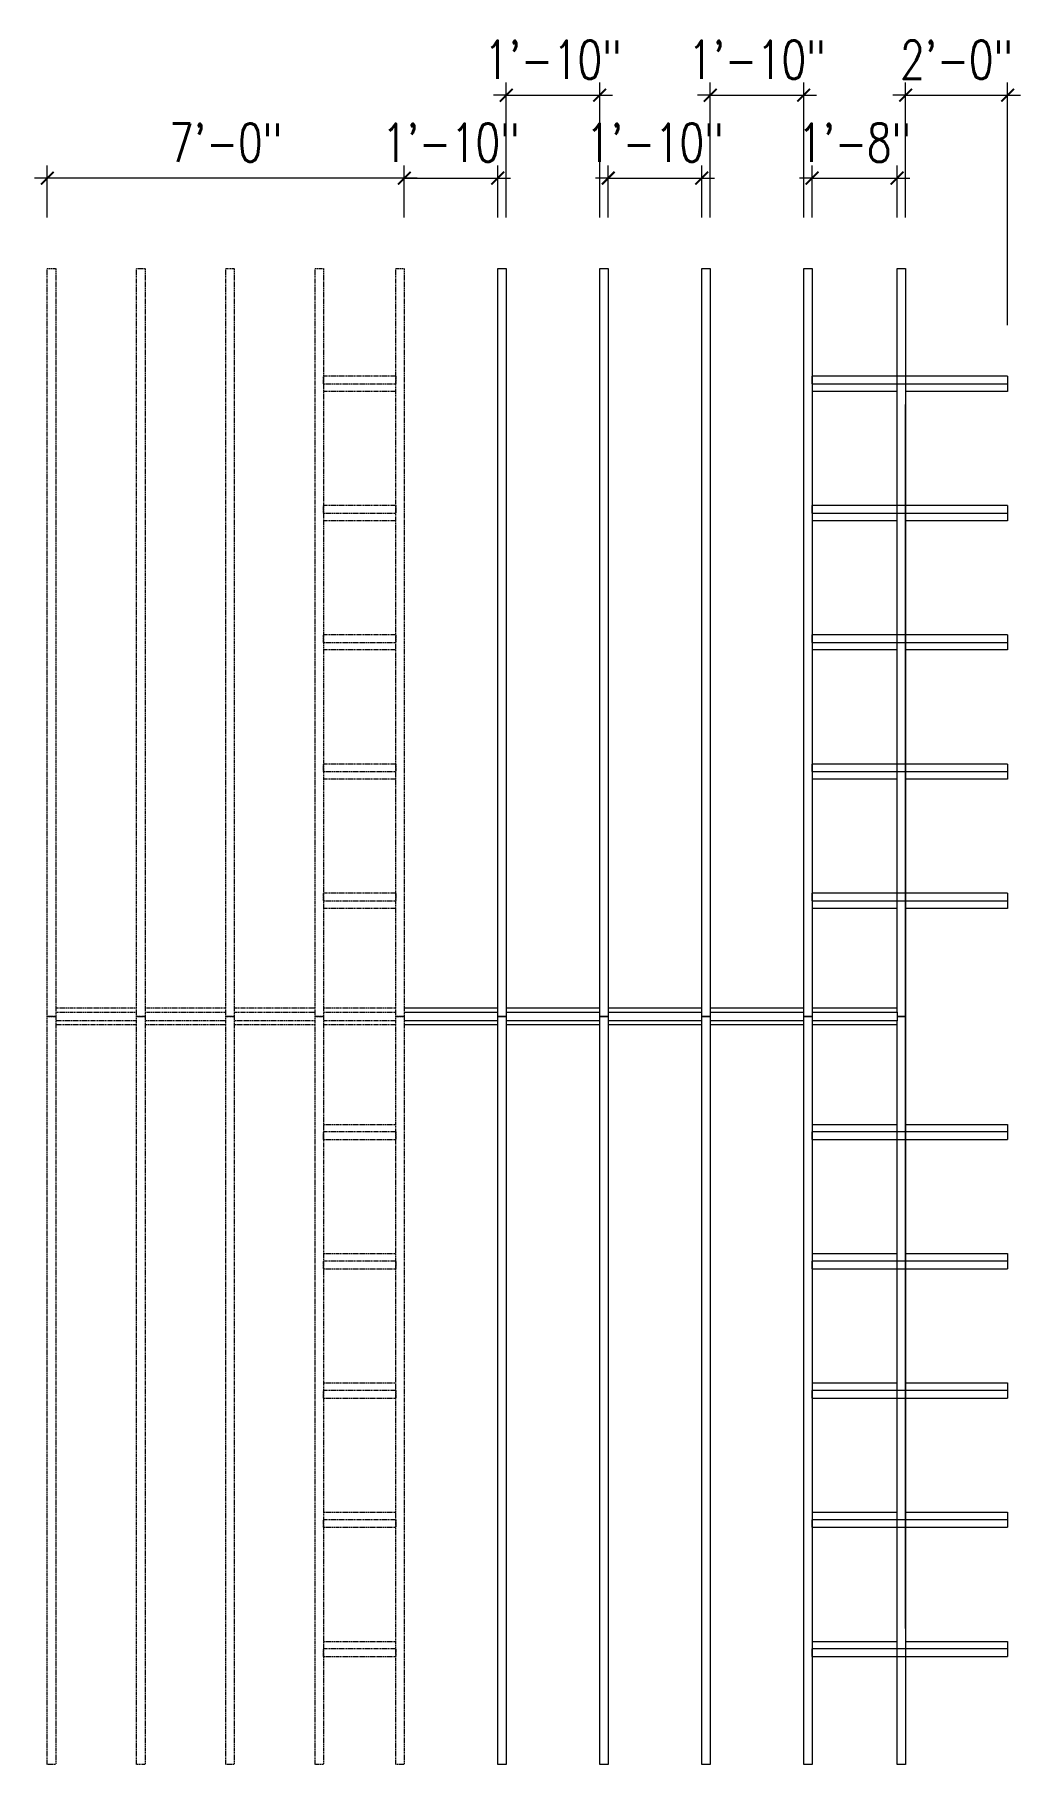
# Model space of a CAD drawing. Header units: inches. Extents: x -562 to 8953, y -6490 to -2066.
# Drawn here: x 3539.3 to 3771.3, y -5606.7 to -5199.6 of the extents above; entities that cross this region are included whole.
import ezdxf

# ---------------------------------------------------------------- set-up
doc = ezdxf.new("R2010")
doc.units = ezdxf.units.IN
doc.header["$MEASUREMENT"] = 0
doc.linetypes.add('Dash 1_16_', pattern=[0.125, 0.0625, -0.0625])
doc.layers.add('A-COLS', color=52, linetype='Continuous', lineweight=9)
doc.layers.add('Existing', color=9, linetype='Dash 1_16_', lineweight=0, transparency=0.3)
doc.styles.add('Arch-Dim', font='romans.shx', dxfattribs={"width": 0.75})
doc.dimstyles.new('Aec-Arch-I-48', dxfattribs={"dimscale": 48, "dimtxt": 0.1875, "dimasz": 0.0625, "dimexe": 0.0625, "dimexo": 0.25, "dimgap": 0.0625, "dimtad": 1, "dimdec": 1, "dimzin": 3, "dimdsep": 46, "dimlunit": 4, "dimtxsty": 'Arch-Dim', "dimblk": 'ARCHTICK', "dimcen": 0.09375, "dimdle": 0.0625, "dimclrd": 1, "dimclre": 1, "dimclrt": 1, "dimazin": 2, "dimtfac": 1, "dimtdec": 1, "dimtix": 1, "dimtmove": 1, "dimatfit": 2, "dimfxl": 1, "dimtolj": 1, "dimtzin": 0, "dimlwd": 5, "dimlwe": 5, "dimarcsym": 0})

# ---------------------------------------------------------------- blocks, each defined once
blk = doc.blocks.new('_ArchTick')
at = {"color": 0, "linetype": 'ByBlock', "lineweight": 100, "const_width": 0.15}
blk.add_lwpolyline([(-0.5, -0.5), (0.5, 0.5)], dxfattribs=at)
blk = doc.blocks.new('*D163')
at = {"color": 1, "linetype": 'Continuous', "lineweight": 5, "transparency": 16777216}
for p, q in [((3629.25, -5233.41), (3539.25, -5233.41)), ((3542.25, -5242.67), (3542.25, -5230.41)), ((3626.25, -5242.67), (3626.25, -5230.41))]:
    blk.add_line(p, q, dxfattribs=at)
at = {"layer": 'Defpoints', "color": 0, "transparency": 16777216}
for p in [(3542.25, -5233.41), (3542.25, -5254.67, 93.29), (3626.25, -5254.67, 93.29)]:
    blk.add_point(p, dxfattribs=at)
at = {"color": 1, "lineweight": 5, "transparency": 16777216, "xscale": 3, "yscale": 3, "zscale": 3, "rotation": 180}
blk.add_blockref('_ArchTick', (3542.25, -5233.41), dxfattribs=at)
at = {"color": 1, "lineweight": 5, "transparency": 16777216, "xscale": 3, "yscale": 3, "zscale": 3}
blk.add_blockref('_ArchTick', (3626.25, -5233.41), dxfattribs=at)
at = {"color": 1, "transparency": 16777216, "insert": (3584.25, -5225.06), "char_height": 9, "attachment_point": 5, "style": 'Arch-Dim'}
blk.add_mtext('\\A1;7\'-0"', dxfattribs=at)
blk = doc.blocks.new('*D164')
at = {"color": 1, "linetype": 'Continuous', "lineweight": 5, "transparency": 16777216}
for p, q in [((3626.25, -5233.41), (3623.25, -5233.41)), ((3626.25, -5242.67), (3626.25, -5230.41)), ((3626.25, -5233.41), (3648.25, -5233.41)), ((3648.25, -5242.67), (3648.25, -5230.41)), ((3648.25, -5233.41), (3651.25, -5233.41))]:
    blk.add_line(p, q, dxfattribs=at)
at = {"layer": 'Defpoints', "color": 0, "transparency": 16777216}
for p in [(3648.25, -5233.41), (3626.25, -5254.67, 93.29), (3648.25, -5254.67, 93.29)]:
    blk.add_point(p, dxfattribs=at)
at = {"color": 1, "lineweight": 5, "transparency": 16777216, "xscale": 3, "yscale": 3, "zscale": 3}
blk.add_blockref('_ArchTick', (3626.25, -5233.41), dxfattribs=at)
at = {"color": 1, "lineweight": 5, "transparency": 16777216, "xscale": 3, "yscale": 3, "zscale": 3, "rotation": 180}
blk.add_blockref('_ArchTick', (3648.25, -5233.41), dxfattribs=at)
at = {"color": 1, "transparency": 16777216, "insert": (3637.25, -5225.06), "char_height": 9, "attachment_point": 5, "style": 'Arch-Dim'}
blk.add_mtext('\\A1;1\'-10"', dxfattribs=at)
blk = doc.blocks.new('*D165')
at = {"color": 1, "linetype": 'Continuous', "lineweight": 5, "transparency": 16777216}
for p, q in [((3650.25, -5213.9), (3647.25, -5213.9)), ((3650.25, -5242.67), (3650.25, -5210.9)), ((3650.25, -5213.9), (3672.25, -5213.9)), ((3672.25, -5242.67), (3672.25, -5210.9)), ((3672.25, -5213.9), (3675.25, -5213.9))]:
    blk.add_line(p, q, dxfattribs=at)
at = {"layer": 'Defpoints', "color": 0, "transparency": 16777216}
for p in [(3672.25, -5213.9), (3650.25, -5254.67, 93.29), (3672.25, -5254.67, 93.29)]:
    blk.add_point(p, dxfattribs=at)
at = {"color": 1, "lineweight": 5, "transparency": 16777216, "xscale": 3, "yscale": 3, "zscale": 3}
blk.add_blockref('_ArchTick', (3650.25, -5213.9), dxfattribs=at)
at = {"color": 1, "lineweight": 5, "transparency": 16777216, "xscale": 3, "yscale": 3, "zscale": 3, "rotation": 180}
blk.add_blockref('_ArchTick', (3672.25, -5213.9), dxfattribs=at)
at = {"color": 1, "transparency": 16777216, "insert": (3661.25, -5205.55), "char_height": 9, "attachment_point": 5, "style": 'Arch-Dim'}
blk.add_mtext('\\A1;1\'-10"', dxfattribs=at)
blk = doc.blocks.new('*D166')
at = {"color": 1, "linetype": 'Continuous', "lineweight": 5, "transparency": 16777216}
for p, q in [((3674.25, -5233.41), (3671.25, -5233.41)), ((3674.25, -5242.67), (3674.25, -5230.41)), ((3674.25, -5233.41), (3696.25, -5233.41)), ((3696.25, -5242.67), (3696.25, -5230.41)), ((3696.25, -5233.41), (3699.25, -5233.41))]:
    blk.add_line(p, q, dxfattribs=at)
at = {"layer": 'Defpoints', "color": 0, "transparency": 16777216}
for p in [(3696.25, -5233.41), (3674.25, -5254.67, 93.29), (3696.25, -5254.67, 93.29)]:
    blk.add_point(p, dxfattribs=at)
at = {"color": 1, "lineweight": 5, "transparency": 16777216, "xscale": 3, "yscale": 3, "zscale": 3}
blk.add_blockref('_ArchTick', (3674.25, -5233.41), dxfattribs=at)
at = {"color": 1, "lineweight": 5, "transparency": 16777216, "xscale": 3, "yscale": 3, "zscale": 3, "rotation": 180}
blk.add_blockref('_ArchTick', (3696.25, -5233.41), dxfattribs=at)
at = {"color": 1, "transparency": 16777216, "insert": (3685.25, -5225.06), "char_height": 9, "attachment_point": 5, "style": 'Arch-Dim'}
blk.add_mtext('\\A1;1\'-10"', dxfattribs=at)
blk = doc.blocks.new('*D167')
at = {"color": 1, "linetype": 'Continuous', "lineweight": 5, "transparency": 16777216}
for p, q in [((3698.25, -5213.9), (3695.25, -5213.9)), ((3698.25, -5242.67), (3698.25, -5210.9)), ((3698.25, -5213.9), (3720.25, -5213.9)), ((3720.25, -5242.67), (3720.25, -5210.9)), ((3720.25, -5213.9), (3723.25, -5213.9))]:
    blk.add_line(p, q, dxfattribs=at)
at = {"layer": 'Defpoints', "color": 0, "transparency": 16777216}
for p in [(3720.25, -5213.9), (3698.25, -5254.67, 93.29), (3720.25, -5254.67, 93.29)]:
    blk.add_point(p, dxfattribs=at)
at = {"color": 1, "lineweight": 5, "transparency": 16777216, "xscale": 3, "yscale": 3, "zscale": 3}
blk.add_blockref('_ArchTick', (3698.25, -5213.9), dxfattribs=at)
at = {"color": 1, "lineweight": 5, "transparency": 16777216, "xscale": 3, "yscale": 3, "zscale": 3, "rotation": 180}
blk.add_blockref('_ArchTick', (3720.25, -5213.9), dxfattribs=at)
at = {"color": 1, "transparency": 16777216, "insert": (3709.25, -5205.55), "char_height": 9, "attachment_point": 5, "style": 'Arch-Dim'}
blk.add_mtext('\\A1;1\'-10"', dxfattribs=at)
blk = doc.blocks.new('*D168')
at = {"color": 1, "linetype": 'Continuous', "lineweight": 5, "transparency": 16777216}
for p, q in [((3722.25, -5233.41), (3719.25, -5233.41)), ((3722.25, -5242.67), (3722.25, -5230.41)), ((3722.25, -5233.41), (3742.25, -5233.41)), ((3742.25, -5242.67), (3742.25, -5230.41)), ((3742.25, -5233.41), (3745.25, -5233.41))]:
    blk.add_line(p, q, dxfattribs=at)
at = {"layer": 'Defpoints', "color": 0, "transparency": 16777216}
for p in [(3742.25, -5233.41), (3722.25, -5254.67, 93.29), (3742.25, -5254.67, 93.29)]:
    blk.add_point(p, dxfattribs=at)
at = {"color": 1, "lineweight": 5, "transparency": 16777216, "xscale": 3, "yscale": 3, "zscale": 3}
blk.add_blockref('_ArchTick', (3722.25, -5233.41), dxfattribs=at)
at = {"color": 1, "lineweight": 5, "transparency": 16777216, "xscale": 3, "yscale": 3, "zscale": 3, "rotation": 180}
blk.add_blockref('_ArchTick', (3742.25, -5233.41), dxfattribs=at)
at = {"color": 1, "transparency": 16777216, "insert": (3732.25, -5225.06), "char_height": 9, "attachment_point": 5, "style": 'Arch-Dim'}
blk.add_mtext('\\A1;1\'-8"', dxfattribs=at)
blk = doc.blocks.new('*D169')
at = {"color": 1, "linetype": 'Continuous', "lineweight": 5, "transparency": 16777216}
for p, q in [((3744.25, -5213.9), (3741.25, -5213.9)), ((3744.25, -5242.67), (3744.25, -5210.9)), ((3744.25, -5213.9), (3768.25, -5213.9)), ((3768.25, -5268.04), (3768.25, -5210.9)), ((3768.25, -5213.9), (3771.25, -5213.9))]:
    blk.add_line(p, q, dxfattribs=at)
at = {"layer": 'Defpoints', "color": 0, "transparency": 16777216}
for p in [(3768.25, -5213.9), (3744.25, -5254.67, 93.29), (3768.25, -5280.04, 93.29)]:
    blk.add_point(p, dxfattribs=at)
at = {"color": 1, "lineweight": 5, "transparency": 16777216, "xscale": 3, "yscale": 3, "zscale": 3}
blk.add_blockref('_ArchTick', (3744.25, -5213.9), dxfattribs=at)
at = {"color": 1, "lineweight": 5, "transparency": 16777216, "xscale": 3, "yscale": 3, "zscale": 3, "rotation": 180}
blk.add_blockref('_ArchTick', (3768.25, -5213.9), dxfattribs=at)
at = {"color": 1, "transparency": 16777216, "insert": (3756.25, -5205.55), "char_height": 9, "attachment_point": 5, "style": 'Arch-Dim'}
blk.add_mtext('\\A1;2\'-0"', dxfattribs=at)

msp = doc.modelspace()

# ---------------------------------------------------------------- linework, layer by layer
at = {"layer": 'A-COLS'}
for p, q in [((3648.25, -5430.67, 93.29), (3648.25, -5254.67, 93.29)), ((3648.25, -5254.67, 93.29), (3650.25, -5254.67, 93.29)), ((3650.25, -5254.67, 93.29), (3650.25, -5430.67, 93.29)), ((3672.25, -5430.67, 93.29), (3672.25, -5254.67, 93.29)), ((3672.25, -5254.67, 93.29), (3674.25, -5254.67, 93.29)), ((3674.25, -5254.67, 93.29), (3674.25, -5430.67, 93.29)), ((3696.25, -5430.67, 93.29), (3696.25, -5254.67, 93.29)), ((3696.25, -5254.67, 93.29), (3698.25, -5254.67, 93.29)), ((3698.25, -5254.67, 93.29), (3698.25, -5430.67, 93.29)), ((3720.25, -5430.67, 93.29), (3720.25, -5254.67, 93.29)), ((3720.25, -5254.67, 93.29), (3722.25, -5254.67, 93.29)), ((3722.25, -5254.67, 93.29), (3722.25, -5430.67, 93.29)), ((3742.25, -5429.67, 93.29), (3742.25, -5254.67, 93.29)), ((3742.25, -5254.67, 93.29), (3744.25, -5254.67, 93.29)), ((3744.25, -5254.67, 93.29), (3744.25, -5430.67, 93.29)), ((3722.25, -5281.83, 93.29), (3722.25, -5280.04, 93.29)), ((3768.25, -5280.04, 93.29), (3722.25, -5280.04, 93.29)), ((3722.25, -5281.83, 93.29), (3768.25, -5281.83, 93.29)), ((3768.25, -5280.04, 93.29), (3768.25, -5283.62, 93.29)), ((3742.25, -5283.62, 93.29), (3722.25, -5283.62, 93.29)), ((3768.25, -5283.62, 93.29), (3744.25, -5283.62, 93.29)), ((3744.25, -5430.67, 93.29), (3744.25, -5286.67, 93.29)), ((3722.25, -5312.24, 93.29), (3722.25, -5310.45, 93.29)), ((3768.25, -5310.45, 93.29), (3722.25, -5310.45, 93.29)), ((3768.25, -5310.45, 93.29), (3768.25, -5314.03, 93.29)), ((3722.25, -5312.24, 93.29), (3768.25, -5312.24, 93.29)), ((3742.25, -5314.03, 93.29), (3722.25, -5314.03, 93.29)), ((3768.25, -5314.03, 93.29), (3744.25, -5314.03, 93.29)), ((3722.25, -5342.65, 93.29), (3722.25, -5340.86, 93.29)), ((3768.25, -5340.86, 93.29), (3722.25, -5340.86, 93.29)), ((3722.25, -5342.65, 93.29), (3768.25, -5342.65, 93.29)), ((3768.25, -5340.86, 93.29), (3768.25, -5344.44, 93.29)), ((3742.25, -5344.44, 93.29), (3722.25, -5344.44, 93.29)), ((3768.25, -5344.44, 93.29), (3744.25, -5344.44, 93.29)), ((3722.25, -5373.06, 93.29), (3722.25, -5371.27, 93.29)), ((3768.25, -5371.27, 93.29), (3722.25, -5371.27, 93.29)), ((3768.25, -5371.27, 93.29), (3768.25, -5374.85, 93.29)), ((3722.25, -5373.06, 93.29), (3768.25, -5373.06, 93.29)), ((3742.25, -5374.85, 93.29), (3722.25, -5374.85, 93.29)), ((3768.25, -5374.85, 93.29), (3744.25, -5374.85, 93.29)), ((3722.25, -5403.47, 93.29), (3722.25, -5401.68, 93.29)), ((3768.25, -5401.68, 93.29), (3722.25, -5401.68, 93.29)), ((3722.25, -5403.47, 93.29), (3768.25, -5403.47, 93.29)), ((3742.25, -5405.26, 93.29), (3722.25, -5405.26, 93.29)), ((3768.25, -5405.26, 93.29), (3744.25, -5405.26, 93.29)), ((3768.25, -5401.68, 93.29), (3768.25, -5405.26, 93.29)), ((3626.25, -5428.67, 93.29), (3648.25, -5428.67, 93.29)), ((3626.25, -5429.67, 93.29), (3648.25, -5429.67, 93.29)), ((3650.25, -5428.67, 93.29), (3672.25, -5428.67, 93.29)), ((3650.25, -5429.67, 93.29), (3672.25, -5429.67, 93.29)), ((3674.25, -5428.67, 93.29), (3696.25, -5428.67, 93.29)), ((3674.25, -5429.67, 93.29), (3696.25, -5429.67, 93.29)), ((3698.25, -5428.67, 93.29), (3720.25, -5428.67, 93.29)), ((3698.25, -5429.67, 93.29), (3720.25, -5429.67, 93.29)), ((3722.25, -5428.67, 93.29), (3742.25, -5428.67, 93.29)), ((3722.25, -5429.67, 93.29), (3742.25, -5429.67, 93.29)), ((3742.25, -5429.67, 93.29), (3742.25, -5431.67, 93.29)), ((3648.25, -5431.67, 93.29), (3626.25, -5431.67, 93.29)), ((3648.25, -5432.67, 93.29), (3626.25, -5432.67, 93.29)), ((3648.25, -5606.67, 93.29), (3648.25, -5430.67, 93.29)), ((3648.25, -5430.67, 93.29), (3650.25, -5430.67, 93.29)), ((3650.25, -5430.67, 93.29), (3648.25, -5430.67, 93.29)), ((3650.25, -5430.67, 93.29), (3650.25, -5606.67, 93.29)), ((3672.25, -5431.67, 93.29), (3650.25, -5431.67, 93.29)), ((3672.25, -5432.67, 93.29), (3650.25, -5432.67, 93.29)), ((3672.25, -5606.67, 93.29), (3672.25, -5430.67, 93.29)), ((3672.25, -5430.67, 93.29), (3674.25, -5430.67, 93.29)), ((3674.25, -5430.67, 93.29), (3672.25, -5430.67, 93.29)), ((3674.25, -5430.67, 93.29), (3674.25, -5606.67, 93.29)), ((3696.25, -5431.67, 93.29), (3674.25, -5431.67, 93.29)), ((3696.25, -5432.67, 93.29), (3674.25, -5432.67, 93.29)), ((3696.25, -5606.67, 93.29), (3696.25, -5430.67, 93.29)), ((3696.25, -5430.67, 93.29), (3698.25, -5430.67, 93.29)), ((3698.25, -5430.67, 93.29), (3696.25, -5430.67, 93.29)), ((3698.25, -5430.67, 93.29), (3698.25, -5606.67, 93.29)), ((3720.25, -5431.67, 93.29), (3698.25, -5431.67, 93.29)), ((3720.25, -5432.67, 93.29), (3698.25, -5432.67, 93.29)), ((3720.25, -5606.67, 93.29), (3720.25, -5430.67, 93.29)), ((3720.25, -5430.67, 93.29), (3722.25, -5430.67, 93.29)), ((3722.25, -5430.67, 93.29), (3720.25, -5430.67, 93.29)), ((3722.25, -5430.67, 93.29), (3722.25, -5606.67, 93.29)), ((3742.25, -5431.67, 93.29), (3722.25, -5431.67, 93.29)), ((3742.25, -5432.67, 93.29), (3722.25, -5432.67, 93.29)), ((3742.25, -5430.67, 93.29), (3744.25, -5430.67, 93.29)), ((3744.25, -5430.67, 93.29), (3742.25, -5430.67, 93.29)), ((3742.25, -5606.67, 93.29), (3742.25, -5431.67, 93.29)), ((3744.25, -5574.67, 93.29), (3744.25, -5430.67, 93.29)), ((3744.25, -5430.67, 93.29), (3744.25, -5606.67, 93.29)), ((3722.25, -5456.07, 93.29), (3742.25, -5456.07, 93.29)), ((3722.25, -5459.65, 93.29), (3722.25, -5457.86, 93.29)), ((3768.25, -5457.86, 93.29), (3722.25, -5457.86, 93.29)), ((3744.25, -5456.07, 93.29), (3768.25, -5456.07, 93.29)), ((3768.25, -5456.07, 93.29), (3768.25, -5459.65, 93.29)), ((3722.25, -5459.65, 93.29), (3768.25, -5459.65, 93.29)), ((3722.25, -5486.48, 93.29), (3742.25, -5486.48, 93.29)), ((3744.25, -5486.48, 93.29), (3768.25, -5486.48, 93.29)), ((3768.25, -5486.48, 93.29), (3768.25, -5490.06, 93.29)), ((3722.25, -5490.06, 93.29), (3722.25, -5488.27, 93.29)), ((3768.25, -5488.27, 93.29), (3722.25, -5488.27, 93.29)), ((3722.25, -5490.06, 93.29), (3768.25, -5490.06, 93.29)), ((3722.25, -5516.89, 93.29), (3742.25, -5516.89, 93.29)), ((3722.25, -5520.47, 93.29), (3722.25, -5518.68, 93.29)), ((3768.25, -5518.68, 93.29), (3722.25, -5518.68, 93.29)), ((3744.25, -5516.89, 93.29), (3768.25, -5516.89, 93.29)), ((3768.25, -5516.89, 93.29), (3768.25, -5520.47, 93.29)), ((3722.25, -5520.47, 93.29), (3768.25, -5520.47, 93.29)), ((3722.25, -5547.3, 93.29), (3742.25, -5547.3, 93.29)), ((3744.25, -5547.3, 93.29), (3768.25, -5547.3, 93.29)), ((3768.25, -5547.3, 93.29), (3768.25, -5550.88, 93.29)), ((3722.25, -5550.88, 93.29), (3722.25, -5549.09, 93.29)), ((3768.25, -5549.09, 93.29), (3722.25, -5549.09, 93.29)), ((3722.25, -5550.88, 93.29), (3768.25, -5550.88, 93.29)), ((3722.25, -5577.71, 93.29), (3742.25, -5577.71, 93.29)), ((3722.25, -5581.29, 93.29), (3722.25, -5579.5, 93.29)), ((3768.25, -5579.5, 93.29), (3722.25, -5579.5, 93.29)), ((3744.25, -5577.71, 93.29), (3768.25, -5577.71, 93.29)), ((3768.25, -5577.71, 93.29), (3768.25, -5581.29, 93.29)), ((3722.25, -5581.29, 93.29), (3768.25, -5581.29, 93.29)), ((3650.25, -5606.67, 93.29), (3648.25, -5606.67, 93.29)), ((3674.25, -5606.67, 93.29), (3672.25, -5606.67, 93.29)), ((3698.25, -5606.67, 93.29), (3696.25, -5606.67, 93.29)), ((3722.25, -5606.67, 93.29), (3720.25, -5606.67, 93.29)), ((3744.25, -5606.67, 93.29), (3742.25, -5606.67, 93.29))]:
    msp.add_line(p, q, dxfattribs=at)
at = {"layer": 'Existing'}
for p, q in [((3542.25, -5430.67, 93.29), (3542.25, -5254.67, 93.29)), ((3542.25, -5254.67, 93.29), (3544.25, -5254.67, 93.29)), ((3544.25, -5254.67, 93.29), (3544.25, -5430.67, 93.29)), ((3563.25, -5430.67, 93.29), (3563.25, -5254.67, 93.29)), ((3563.25, -5254.67, 93.29), (3565.25, -5254.67, 93.29)), ((3565.25, -5254.67, 93.29), (3565.25, -5430.67, 93.29)), ((3584.25, -5430.67, 93.29), (3584.25, -5254.67, 93.29)), ((3584.25, -5254.67, 93.29), (3586.25, -5254.67, 93.29)), ((3586.25, -5254.67, 93.29), (3586.25, -5430.67, 93.29)), ((3605.25, -5430.67, 93.29), (3605.25, -5254.67, 93.29)), ((3605.25, -5254.67, 93.29), (3607.25, -5254.67, 93.29)), ((3607.25, -5254.67, 93.29), (3607.25, -5430.67, 93.29)), ((3624.25, -5429.67, 93.29), (3624.25, -5254.67, 93.29)), ((3624.25, -5254.67, 93.29), (3626.25, -5254.67, 93.29)), ((3626.25, -5254.67, 93.29), (3626.25, -5430.67, 93.29)), ((3607.25, -5281.83, 93.29), (3607.25, -5280.04, 93.29)), ((3624.25, -5280.04, 93.29), (3607.25, -5280.04, 93.29)), ((3607.25, -5281.83, 93.29), (3624.25, -5281.83, 93.29)), ((3624.25, -5280.04, 93.29), (3624.25, -5281.83, 93.29)), ((3624.25, -5283.62, 93.29), (3607.25, -5283.62, 93.29)), ((3607.25, -5312.24, 93.29), (3607.25, -5310.45, 93.29)), ((3624.25, -5310.45, 93.29), (3607.25, -5310.45, 93.29)), ((3624.25, -5310.45, 93.29), (3624.25, -5312.24, 93.29)), ((3607.25, -5312.24, 93.29), (3624.25, -5312.24, 93.29)), ((3624.25, -5314.03, 93.29), (3607.25, -5314.03, 93.29)), ((3607.25, -5342.65, 93.29), (3607.25, -5340.86, 93.29)), ((3624.25, -5340.86, 93.29), (3607.25, -5340.86, 93.29)), ((3607.25, -5342.65, 93.29), (3624.25, -5342.65, 93.29)), ((3624.25, -5340.86, 93.29), (3624.25, -5342.65, 93.29)), ((3624.25, -5344.44, 93.29), (3607.25, -5344.44, 93.29)), ((3607.25, -5373.06, 93.29), (3607.25, -5371.27, 93.29)), ((3624.25, -5371.27, 93.29), (3607.25, -5371.27, 93.29)), ((3624.25, -5371.27, 93.29), (3624.25, -5373.06, 93.29)), ((3607.25, -5373.06, 93.29), (3624.25, -5373.06, 93.29)), ((3624.25, -5374.85, 93.29), (3607.25, -5374.85, 93.29)), ((3607.25, -5403.47, 93.29), (3607.25, -5401.68, 93.29)), ((3624.25, -5401.68, 93.29), (3607.25, -5401.68, 93.29)), ((3607.25, -5403.47, 93.29), (3624.25, -5403.47, 93.29)), ((3624.25, -5405.26, 93.29), (3607.25, -5405.26, 93.29)), ((3624.25, -5401.68, 93.29), (3624.25, -5403.47, 93.29)), ((3544.25, -5428.67, 93.29), (3563.25, -5428.67, 93.29)), ((3544.25, -5429.67, 93.29), (3563.25, -5429.67, 93.29)), ((3565.25, -5428.67, 93.29), (3584.25, -5428.67, 93.29)), ((3565.25, -5429.67, 93.29), (3584.25, -5429.67, 93.29)), ((3586.25, -5428.67, 93.29), (3605.25, -5428.67, 93.29)), ((3586.25, -5429.67, 93.29), (3605.25, -5429.67, 93.29)), ((3607.25, -5428.67, 93.29), (3624.25, -5428.67, 93.29)), ((3607.25, -5429.67, 93.29), (3624.25, -5429.67, 93.29)), ((3624.25, -5431.67, 93.29), (3624.25, -5429.67, 93.29)), ((3542.25, -5606.67, 93.29), (3542.25, -5430.67, 93.29)), ((3542.25, -5430.67, 93.29), (3544.25, -5430.67, 93.29)), ((3544.25, -5430.67, 93.29), (3542.25, -5430.67, 93.29)), ((3544.25, -5430.67, 93.29), (3544.25, -5606.67, 93.29)), ((3563.25, -5431.67, 93.29), (3544.25, -5431.67, 93.29)), ((3563.25, -5432.67, 93.29), (3544.25, -5432.67, 93.29)), ((3563.25, -5606.67, 93.29), (3563.25, -5430.67, 93.29)), ((3563.25, -5430.67, 93.29), (3565.25, -5430.67, 93.29)), ((3565.25, -5430.67, 93.29), (3563.25, -5430.67, 93.29)), ((3565.25, -5430.67, 93.29), (3565.25, -5606.67, 93.29)), ((3584.25, -5431.67, 93.29), (3565.25, -5431.67, 93.29)), ((3584.25, -5432.67, 93.29), (3565.25, -5432.67, 93.29)), ((3584.25, -5606.67, 93.29), (3584.25, -5430.67, 93.29)), ((3584.25, -5430.67, 93.29), (3586.25, -5430.67, 93.29)), ((3586.25, -5430.67, 93.29), (3584.25, -5430.67, 93.29)), ((3586.25, -5430.67, 93.29), (3586.25, -5606.67, 93.29)), ((3605.25, -5431.67, 93.29), (3586.25, -5431.67, 93.29)), ((3605.25, -5432.67, 93.29), (3586.25, -5432.67, 93.29)), ((3605.25, -5606.67, 93.29), (3605.25, -5430.67, 93.29)), ((3605.25, -5430.67, 93.29), (3607.25, -5430.67, 93.29)), ((3607.25, -5430.67, 93.29), (3605.25, -5430.67, 93.29)), ((3607.25, -5430.67, 93.29), (3607.25, -5606.67, 93.29)), ((3624.25, -5431.67, 93.29), (3607.25, -5431.67, 93.29)), ((3624.25, -5432.67, 93.29), (3607.25, -5432.67, 93.29)), ((3624.25, -5430.67, 93.29), (3626.25, -5430.67, 93.29)), ((3626.25, -5430.67, 93.29), (3624.25, -5430.67, 93.29)), ((3624.25, -5606.67, 93.29), (3624.25, -5431.67, 93.29)), ((3626.25, -5430.67, 93.29), (3626.25, -5606.67, 93.29)), ((3607.25, -5456.07, 93.29), (3624.25, -5456.07, 93.29)), ((3607.25, -5459.65, 93.29), (3607.25, -5457.86, 93.29)), ((3624.25, -5457.86, 93.29), (3607.25, -5457.86, 93.29)), ((3624.25, -5457.86, 93.29), (3624.25, -5459.65, 93.29)), ((3607.25, -5459.65, 93.29), (3624.25, -5459.65, 93.29)), ((3607.25, -5486.48, 93.29), (3624.25, -5486.48, 93.29)), ((3607.25, -5490.06, 93.29), (3607.25, -5488.27, 93.29)), ((3624.25, -5488.27, 93.29), (3607.25, -5488.27, 93.29)), ((3607.25, -5490.06, 93.29), (3624.25, -5490.06, 93.29)), ((3624.25, -5488.27, 93.29), (3624.25, -5490.06, 93.29)), ((3607.25, -5516.89, 93.29), (3624.25, -5516.89, 93.29)), ((3607.25, -5520.47, 93.29), (3607.25, -5518.68, 93.29)), ((3624.25, -5518.68, 93.29), (3607.25, -5518.68, 93.29)), ((3624.25, -5518.68, 93.29), (3624.25, -5520.47, 93.29)), ((3607.25, -5520.47, 93.29), (3624.25, -5520.47, 93.29)), ((3607.25, -5547.3, 93.29), (3624.25, -5547.3, 93.29)), ((3607.25, -5550.88, 93.29), (3607.25, -5549.09, 93.29)), ((3624.25, -5549.09, 93.29), (3607.25, -5549.09, 93.29)), ((3607.25, -5550.88, 93.29), (3624.25, -5550.88, 93.29)), ((3624.25, -5549.09, 93.29), (3624.25, -5550.88, 93.29)), ((3607.25, -5577.71, 93.29), (3624.25, -5577.71, 93.29)), ((3607.25, -5581.29, 93.29), (3607.25, -5579.5, 93.29)), ((3624.25, -5579.5, 93.29), (3607.25, -5579.5, 93.29)), ((3624.25, -5579.5, 93.29), (3624.25, -5581.29, 93.29)), ((3607.25, -5581.29, 93.29), (3624.25, -5581.29, 93.29)), ((3544.25, -5606.67, 93.29), (3542.25, -5606.67, 93.29)), ((3565.25, -5606.67, 93.29), (3563.25, -5606.67, 93.29)), ((3586.25, -5606.67, 93.29), (3584.25, -5606.67, 93.29)), ((3607.25, -5606.67, 93.29), (3605.25, -5606.67, 93.29)), ((3626.25, -5606.67, 93.29), (3624.25, -5606.67, 93.29))]:
    msp.add_line(p, q, dxfattribs=at)

# ---------------------------------------------------------------- dimensions: what is measured, and where the dimension line sits
for base, p1, p2, picture, middle in [((3672.25, -5213.9), (3650.25, -5254.67, 93.29), (3672.25, -5254.67, 93.29), '*D165', (3661.25, -5205.55)), ((3720.25, -5213.9), (3698.25, -5254.67, 93.29), (3720.25, -5254.67, 93.29), '*D167', (3709.25, -5205.55)), ((3768.25, -5213.9), (3744.25, -5254.67, 93.29), (3768.25, -5280.04, 93.29), '*D169', (3756.25, -5205.55)), ((3542.25, -5233.41), (3626.25, -5254.67, 93.29), (3542.25, -5254.67, 93.29), '*D163', (3584.25, -5225.06)), ((3648.25, -5233.41), (3626.25, -5254.67, 93.29), (3648.25, -5254.67, 93.29), '*D164', (3637.25, -5225.06)), ((3696.25, -5233.41), (3674.25, -5254.67, 93.29), (3696.25, -5254.67, 93.29), '*D166', (3685.25, -5225.06)), ((3742.25, -5233.41), (3722.25, -5254.67, 93.29), (3742.25, -5254.67, 93.29), '*D168', (3732.25, -5225.06))]:
    dim = msp.add_linear_dim(base=base, p1=p1, p2=p2, dimstyle='Aec-Arch-I-48')
    dim.commit()
    dim.dimension.update_dxf_attribs({"geometry": picture, "text_midpoint": middle})

doc.saveas('drawing.dxf')
